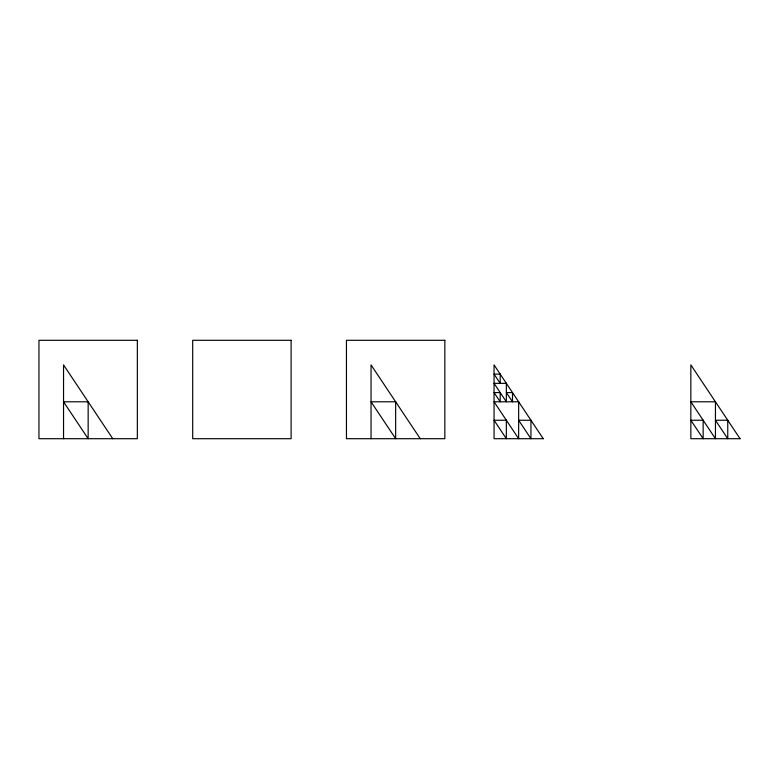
<?xml version="1.0" encoding="UTF-8"?>
<svg xmlns="http://www.w3.org/2000/svg" width="779" height="779" viewBox="0 0 779 779"><rect width="100%" height="100%" fill="white"/><g stroke="black" fill="none" stroke-linecap="round" stroke-linejoin="round"><path stroke-width="1.17" d="M420.251 438.704L371.047 364.903L371.047 438.704M112.751 438.704L63.547 364.903L63.547 438.704M137.347 340.296L38.95 340.296L38.95 438.704L137.347 438.704L137.347 340.296M291.103 340.296L192.695 340.296L192.695 438.704L291.103 438.704L291.103 340.296M444.848 340.296L346.451 340.296L346.451 438.704L444.848 438.704L444.848 340.296M500.196 374.124L494.052 374.124L500.196 383.346L500.196 374.124M506.35 383.346L494.052 383.346L506.35 401.798L506.35 383.346M500.196 392.577L494.052 392.577L500.196 401.798L500.196 392.577M512.504 392.577L506.35 392.577L512.504 401.798L512.504 392.577M88.154 401.798L63.547 401.798L88.154 438.704L88.154 401.798M395.654 401.798L371.047 401.798L395.654 438.704L395.654 401.798M518.648 401.798L494.052 401.798L518.648 438.704L518.648 401.798M715.453 401.798L690.846 401.798L715.453 438.704L715.453 401.798M506.35 420.251L494.052 420.251L506.35 438.704L506.35 420.251M530.947 420.251L518.648 420.251L530.947 438.704L530.947 420.251M703.155 420.251L690.846 420.251L703.155 438.704L703.155 420.251M727.752 420.251L715.453 420.251L727.752 438.704L727.752 420.251M543.245 438.704L494.052 438.704L494.052 364.903L543.245 438.704M740.05 438.704L690.846 438.704L690.846 364.903L740.05 438.704"/></g></svg>
